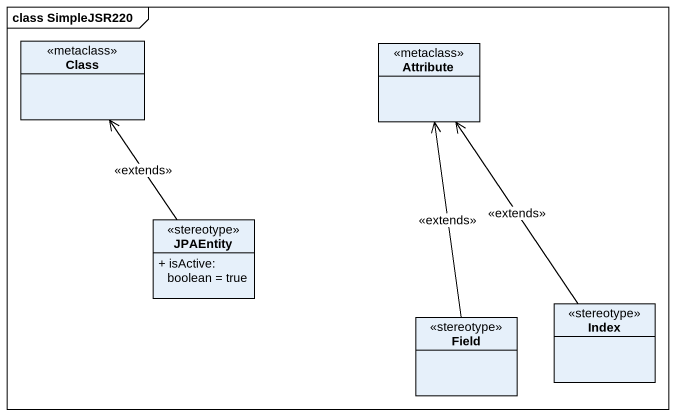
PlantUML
@startuml
mainframe class SimpleJSR220
hide circle
hide empty members
skinparam classAttributeIconSize 0
class "Class" as Class_ <<metaclass>>
class Attribute <<metaclass>>
class JPAEntity <<stereotype>> {
  + isActive: boolean = true
}
class Field <<stereotype>>
class Index <<stereotype>>
JPAEntity -up-> Class_ : <<extends>>
Field -up-> Attribute : <<extends>>
Index -up-> Attribute : <<extends>>
@enduml
